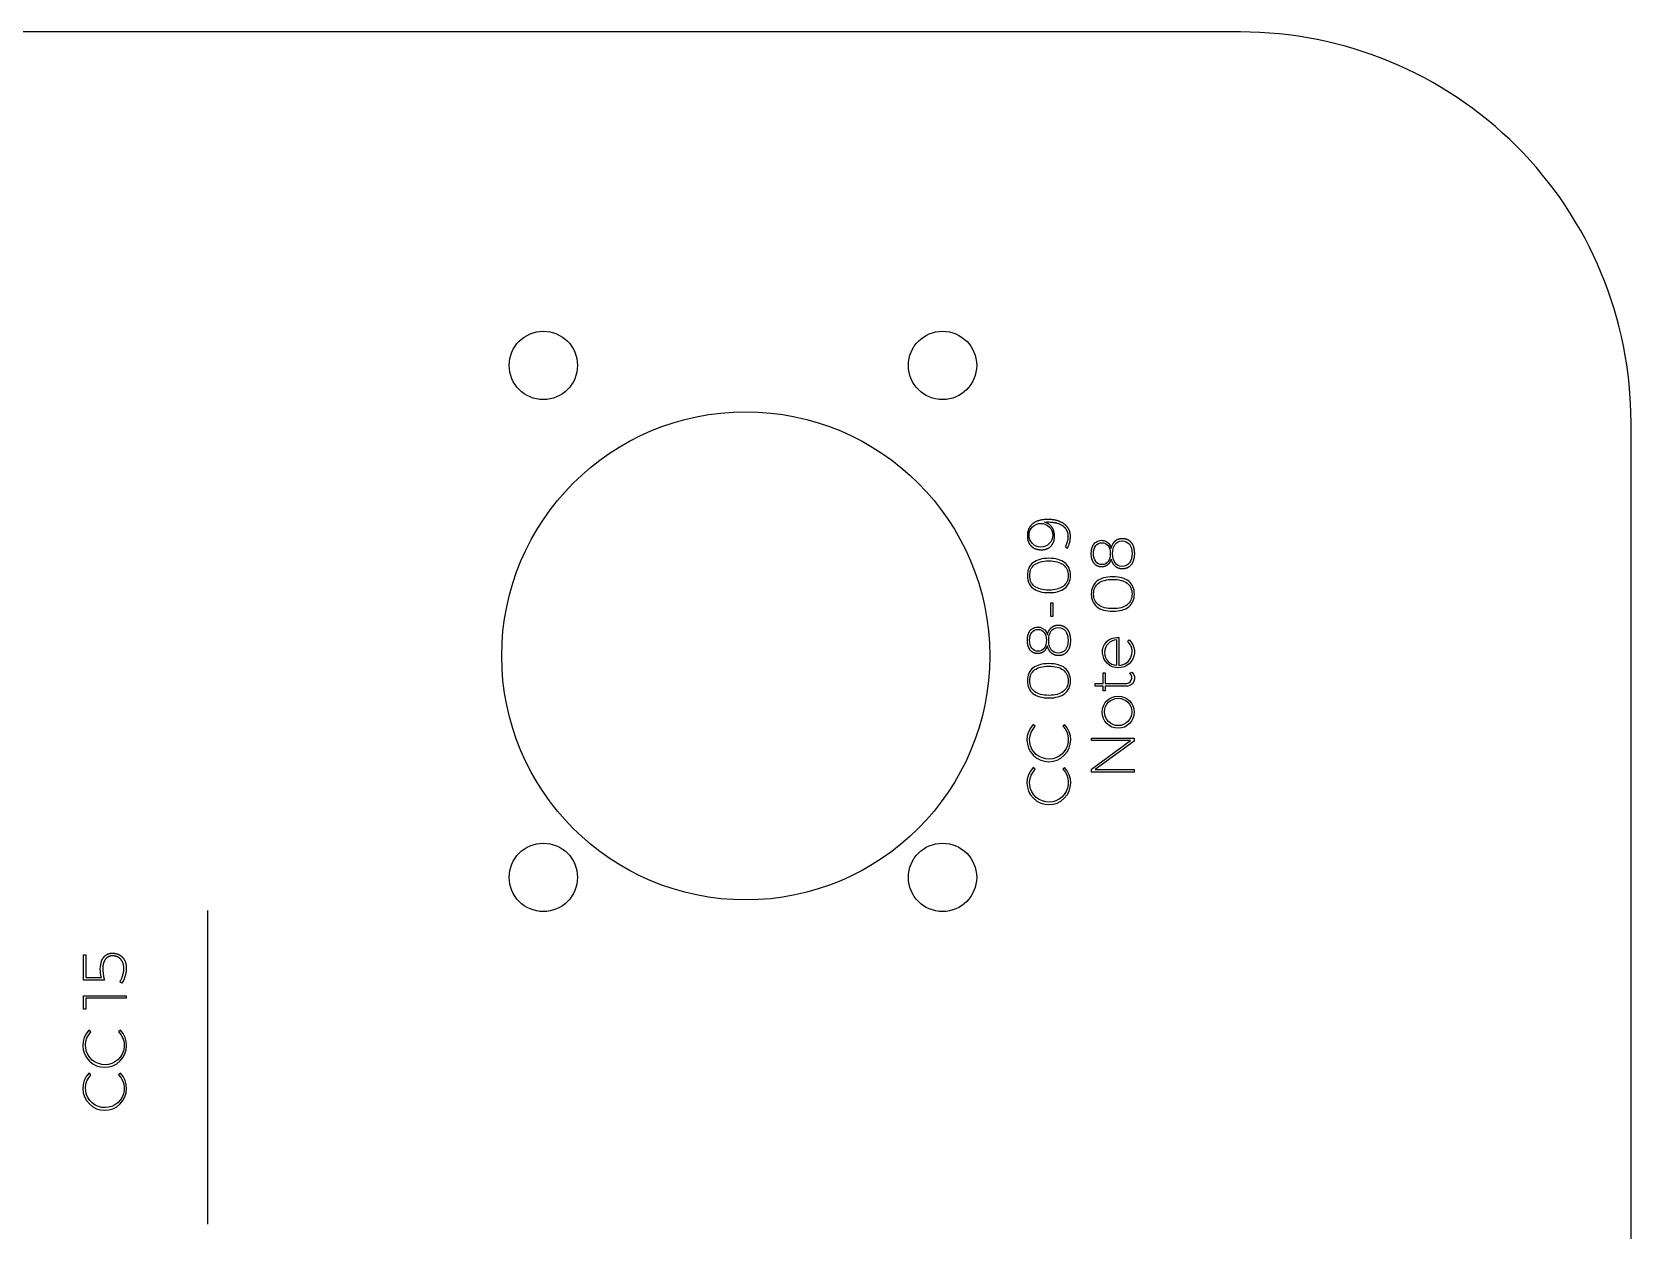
# Model space of a CAD drawing. Header units: millimetres. Extents: x 392 to 1349, y 886 to 1236.
# Drawn here: x 1038.9 to 1120.8, y 1153.8 to 1215.2 of the extents above; entities that cross this region are included whole.
import ezdxf

# ---------------------------------------------------------------- set-up
doc = ezdxf.new("R2010")
doc.units = ezdxf.units.MM
doc.header["$MEASUREMENT"] = 0
doc.layers.add('Fab 3$Electronics$CUT3', color=3, linetype='Continuous', true_color=0x00ff00)
doc.layers.add('Fab 3$Electronics$ENGRAVE3', color=25, linetype='Continuous', true_color=0x996633)

msp = doc.modelspace()

# ---------------------------------------------------------------- linework, layer by layer
at = {"layer": 'Fab 3$Electronics$CUT3'}
msp.add_lwpolyline([(977.008, 916.164), (1100.844, 916.164, 0.414214), (1120.844, 936.164), (1120.844, 1195.164, 0.414214), (1100.844, 1215.164), (977.008, 1215.164, 0.414214), (957.008, 1195.164), (957.008, 1188.164, 0.414214), (967.008, 1178.164, -0.414214), (977.008, 1168.164), (977.008, 963.164, -0.414214), (967.008, 953.164, 0.414214), (957.008, 943.164), (957.008, 936.164, 0.414214)], format="xyb", close=True, dxfattribs=at)
msp.add_lwpolyline([(977.008, 916.164), (1100.844, 916.164, 0.414214), (1120.844, 936.164), (1120.844, 1195.164, 0.414214), (1100.844, 1215.164), (977.008, 1215.164, 0.414214), (957.008, 1195.164), (957.008, 1188.164, 0.414214), (967.008, 1178.164, -0.414214), (977.008, 1168.164), (977.008, 963.164, -0.414214), (967.008, 953.164, 0.414214), (957.008, 943.164), (957.008, 936.164, 0.414214)], format="xyb", close=True, dxfattribs=at)
for centre, radius in [((1065.122, 1198.089), 1.75), ((1085.572, 1198.089), 1.75), ((1075.491, 1183.212), 12.5), ((1065.122, 1171.869), 1.75), ((1085.572, 1171.869), 1.75)]:
    msp.add_circle(centre, radius, dxfattribs=at)
at = {"layer": 'Fab 3$Electronics$ENGRAVE3'}
msp.add_line((1047.919, 1170.163), (1047.919, 1154.105), dxfattribs=at)
for points in [[(1091.966, 1189.046), (1091.869, 1188.79), (1091.979, 1188.733), (1091.996, 1188.768), (1092.011, 1188.803), (1092.026, 1188.839), (1092.04, 1188.876), (1092.053, 1188.913), (1092.065, 1188.951), (1092.076, 1188.99), (1092.087, 1189.029), (1092.096, 1189.068), (1092.104, 1189.107), (1092.111, 1189.145), (1092.116, 1189.183), (1092.12, 1189.22), (1092.123, 1189.256), (1092.125, 1189.292), (1092.126, 1189.328), (1092.125, 1189.361), (1092.125, 1189.377), (1092.124, 1189.393), (1092.122, 1189.409), (1092.121, 1189.425), (1092.119, 1189.441), (1092.117, 1189.457), (1092.114, 1189.472), (1092.112, 1189.487), (1092.109, 1189.503), (1092.106, 1189.518), (1092.102, 1189.533), (1092.098, 1189.547), (1092.094, 1189.562), (1092.09, 1189.577), (1092.085, 1189.591), (1092.08, 1189.605), (1092.075, 1189.619), (1092.07, 1189.633), (1092.064, 1189.647), (1092.058, 1189.661), (1092.051, 1189.675), (1092.045, 1189.688), (1092.038, 1189.701), (1092.031, 1189.715), (1092.023, 1189.728), (1092.016, 1189.741), (1092.008, 1189.753), (1091.999, 1189.766), (1091.991, 1189.779), (1091.982, 1189.791), (1091.973, 1189.803), (1091.963, 1189.815), (1091.954, 1189.827), (1091.944, 1189.839), (1091.934, 1189.85), (1091.924, 1189.862), (1091.913, 1189.873), (1091.902, 1189.884), (1091.892, 1189.895), (1091.88, 1189.905), (1091.869, 1189.916), (1091.857, 1189.926), (1091.845, 1189.936), (1091.833, 1189.946), (1091.821, 1189.956), (1091.808, 1189.965), (1091.795, 1189.974), (1091.782, 1189.984), (1091.756, 1190.001), (1091.728, 1190.018), (1091.699, 1190.035), (1091.669, 1190.05), (1091.639, 1190.065), (1091.607, 1190.08), (1091.575, 1190.093), (1091.542, 1190.106), (1091.508, 1190.118), (1091.474, 1190.129), (1091.438, 1190.139), (1091.403, 1190.148), (1091.366, 1190.157), (1091.329, 1190.165), (1091.291, 1190.172), (1091.253, 1190.178), (1091.213, 1190.183), (1091.174, 1190.188), (1091.133, 1190.191), (1091.092, 1190.194), (1091.05, 1190.196), (1091.008, 1190.197), (1090.965, 1190.198), (1090.903, 1190.197), (1090.843, 1190.194), (1090.784, 1190.19), (1090.727, 1190.184), (1090.7, 1190.181), (1090.673, 1190.176), (1090.646, 1190.172), (1090.62, 1190.167), (1090.594, 1190.162), (1090.569, 1190.156), (1090.544, 1190.15), (1090.519, 1190.143), (1090.495, 1190.136), (1090.472, 1190.129), (1090.449, 1190.121), (1090.426, 1190.112), (1090.404, 1190.104), (1090.382, 1190.094), (1090.361, 1190.085), (1090.34, 1190.075), (1090.32, 1190.064), (1090.3, 1190.053), (1090.281, 1190.042), (1090.262, 1190.03), (1090.243, 1190.018), (1090.225, 1190.005), (1090.207, 1189.992), (1090.19, 1189.979), (1090.174, 1189.965), (1090.158, 1189.951), (1090.142, 1189.936), (1090.127, 1189.921), (1090.112, 1189.906), (1090.098, 1189.89), (1090.085, 1189.875), (1090.072, 1189.858), (1090.059, 1189.842), (1090.048, 1189.825), (1090.036, 1189.807), (1090.025, 1189.79), (1090.015, 1189.772), (1090.005, 1189.754), (1089.996, 1189.735), (1089.987, 1189.716), (1089.979, 1189.697), (1089.971, 1189.677), (1089.964, 1189.657), (1089.958, 1189.637), (1089.952, 1189.616), (1089.946, 1189.595), (1089.941, 1189.573), (1089.937, 1189.552), (1089.933, 1189.53), (1089.929, 1189.507), (1089.926, 1189.484), (1089.924, 1189.461), (1089.922, 1189.438), (1089.921, 1189.414), (1089.92, 1189.39), (1089.92, 1189.365), (1089.92, 1189.345), (1089.92, 1189.325), (1089.921, 1189.305), (1089.923, 1189.285), (1089.924, 1189.266), (1089.926, 1189.247), (1089.929, 1189.228), (1089.931, 1189.209), (1089.935, 1189.191), (1089.938, 1189.173), (1089.942, 1189.155), (1089.946, 1189.138), (1089.951, 1189.12), (1089.956, 1189.103), (1089.961, 1189.087), (1089.967, 1189.07), (1089.973, 1189.054), (1089.979, 1189.038), (1089.986, 1189.022), (1089.994, 1189.007), (1090.001, 1188.991), (1090.009, 1188.976), (1090.017, 1188.962), (1090.026, 1188.947), (1090.035, 1188.933), (1090.045, 1188.919), (1090.054, 1188.906), (1090.065, 1188.892), (1090.075, 1188.879), (1090.086, 1188.866), (1090.097, 1188.854), (1090.109, 1188.841), (1090.121, 1188.829), (1090.133, 1188.818), (1090.146, 1188.806), (1090.158, 1188.795), (1090.171, 1188.785), (1090.185, 1188.775), (1090.198, 1188.765), (1090.212, 1188.756), (1090.226, 1188.747), (1090.241, 1188.738), (1090.256, 1188.73), (1090.271, 1188.722), (1090.286, 1188.715), (1090.301, 1188.708), (1090.317, 1188.701), (1090.333, 1188.695), (1090.349, 1188.689), (1090.366, 1188.683), (1090.383, 1188.678), (1090.4, 1188.673), (1090.417, 1188.669), (1090.435, 1188.665), (1090.453, 1188.661), (1090.471, 1188.658), (1090.49, 1188.655), (1090.509, 1188.653), (1090.528, 1188.65), (1090.547, 1188.649), (1090.566, 1188.647), (1090.586, 1188.646), (1090.606, 1188.646), (1090.627, 1188.646), (1090.647, 1188.646), (1090.666, 1188.646), (1090.685, 1188.647), (1090.704, 1188.649), (1090.723, 1188.65), (1090.742, 1188.652), (1090.76, 1188.655), (1090.778, 1188.657), (1090.796, 1188.66), (1090.813, 1188.664), (1090.83, 1188.668), (1090.847, 1188.672), (1090.863, 1188.676), (1090.88, 1188.681), (1090.896, 1188.687), (1090.912, 1188.692), (1090.927, 1188.698), (1090.942, 1188.705), (1090.957, 1188.711), (1090.972, 1188.718), (1090.987, 1188.726), (1091.001, 1188.734), (1091.015, 1188.742), (1091.028, 1188.75), (1091.042, 1188.759), (1091.055, 1188.769), (1091.067, 1188.778), (1091.08, 1188.788), (1091.092, 1188.799), (1091.104, 1188.809), (1091.116, 1188.82), (1091.128, 1188.832), (1091.139, 1188.844), (1091.15, 1188.856), (1091.16, 1188.868), (1091.17, 1188.881), (1091.18, 1188.893), (1091.189, 1188.906), (1091.198, 1188.92), (1091.207, 1188.933), (1091.215, 1188.947), (1091.223, 1188.962), (1091.231, 1188.976), (1091.238, 1188.991), (1091.245, 1189.006), (1091.252, 1189.021), (1091.258, 1189.036), (1091.264, 1189.052), (1091.269, 1189.068), (1091.274, 1189.084), (1091.279, 1189.101), (1091.284, 1189.118), (1091.288, 1189.135), (1091.291, 1189.152), (1091.295, 1189.17), (1091.298, 1189.188), (1091.3, 1189.206), (1091.303, 1189.224), (1091.305, 1189.243), (1091.306, 1189.262), (1091.307, 1189.281), (1091.308, 1189.301), (1091.309, 1189.32), (1091.309, 1189.34), (1091.309, 1189.375), (1091.307, 1189.409), (1091.304, 1189.443), (1091.302, 1189.459), (1091.3, 1189.475), (1091.298, 1189.491), (1091.296, 1189.507), (1091.293, 1189.523), (1091.29, 1189.538), (1091.286, 1189.554), (1091.283, 1189.569), (1091.279, 1189.584), (1091.275, 1189.599), (1091.27, 1189.613), (1091.265, 1189.628), (1091.261, 1189.642), (1091.255, 1189.656), (1091.25, 1189.67), (1091.244, 1189.683), (1091.238, 1189.697), (1091.232, 1189.71), (1091.225, 1189.723), (1091.218, 1189.736), (1091.211, 1189.749), (1091.204, 1189.761), (1091.196, 1189.774), (1091.188, 1189.786), (1091.18, 1189.798), (1091.171, 1189.81), (1091.163, 1189.821), (1091.154, 1189.833), (1091.145, 1189.844), (1091.135, 1189.855), (1091.126, 1189.865), (1091.116, 1189.876), (1091.106, 1189.886), (1091.096, 1189.896), (1091.086, 1189.906), (1091.075, 1189.915), (1091.064, 1189.924), (1091.053, 1189.933), (1091.042, 1189.942), (1091.031, 1189.95), (1091.019, 1189.958), (1091.007, 1189.966), (1090.995, 1189.974), (1090.983, 1189.981), (1090.97, 1189.989), (1090.958, 1189.996), (1090.945, 1190.002), (1090.932, 1190.009), (1090.918, 1190.015), (1090.905, 1190.021), (1090.891, 1190.027), (1090.877, 1190.032), (1090.863, 1190.038), (1090.849, 1190.043), (1090.834, 1190.047), (1090.82, 1190.052), (1090.805, 1190.056), (1090.79, 1190.06), (1090.838, 1190.064), (1090.887, 1190.067), (1090.935, 1190.069), (1090.984, 1190.07), (1091.043, 1190.069), (1091.1, 1190.066), (1091.156, 1190.063), (1091.21, 1190.057), (1091.262, 1190.05), (1091.313, 1190.042), (1091.338, 1190.037), (1091.362, 1190.032), (1091.386, 1190.026), (1091.41, 1190.02), (1091.433, 1190.014), (1091.456, 1190.007), (1091.478, 1190), (1091.5, 1189.993), (1091.522, 1189.985), (1091.543, 1189.976), (1091.564, 1189.968), (1091.584, 1189.959), (1091.604, 1189.949), (1091.623, 1189.939), (1091.642, 1189.929), (1091.661, 1189.919), (1091.679, 1189.908), (1091.697, 1189.896), (1091.715, 1189.885), (1091.732, 1189.872), (1091.748, 1189.86), (1091.764, 1189.847), (1091.78, 1189.834), (1091.795, 1189.821), (1091.809, 1189.807), (1091.823, 1189.793), (1091.836, 1189.778), (1091.849, 1189.764), (1091.862, 1189.749), (1091.873, 1189.733), (1091.885, 1189.718), (1091.896, 1189.702), (1091.906, 1189.685), (1091.916, 1189.669), (1091.925, 1189.652), (1091.933, 1189.635), (1091.942, 1189.617), (1091.949, 1189.599), (1091.956, 1189.581), (1091.963, 1189.562), (1091.969, 1189.544), (1091.974, 1189.524), (1091.979, 1189.505), (1091.984, 1189.485), (1091.988, 1189.465), (1091.991, 1189.445), (1091.994, 1189.424), (1091.996, 1189.403), (1091.998, 1189.381), (1092, 1189.36), (1092, 1189.338), (1092.001, 1189.315), (1092, 1189.283), (1091.999, 1189.25), (1091.996, 1189.217), (1091.992, 1189.184), (1091.987, 1189.15), (1091.981, 1189.116), (1091.974, 1189.081)], [(1091.121, 1185.228), (1091.121, 1185.926), (1091.228, 1185.926), (1091.228, 1185.228)], [(1093.203, 1178.871), (1093.203, 1179), (1095.39, 1179), (1095.39, 1178.846), (1093.4, 1177.388), (1095.39, 1177.388), (1095.39, 1177.256), (1093.203, 1177.256), (1093.203, 1177.41), (1095.196, 1178.871)], [(1041.562, 1165.113), (1041.562, 1165.801), (1043.75, 1165.801), (1043.75, 1165.673), (1041.691, 1165.673), (1041.691, 1165.113)]]:
    msp.add_lwpolyline(points, close=True, dxfattribs=at)
for points in [[(1093.334, 1188.946, -0.623792), (1094.217, 1188.735), (1094.225, 1188.764), (1094.233, 1188.792), (1094.242, 1188.82), (1094.252, 1188.846), (1094.262, 1188.872), (1094.273, 1188.897), (1094.279, 1188.909), (1094.285, 1188.921), (1094.291, 1188.932), (1094.297, 1188.944), (1094.304, 1188.955), (1094.31, 1188.966), (1094.317, 1188.977), (1094.324, 1188.988), (1094.331, 1188.998), (1094.339, 1189.008), (1094.346, 1189.018), (1094.354, 1189.028), (1094.361, 1189.038), (1094.369, 1189.047), (1094.377, 1189.057), (1094.386, 1189.066), (1094.394, 1189.075), (1094.403, 1189.083), (1094.411, 1189.092), (1094.42, 1189.1), (1094.429, 1189.108), (1094.439, 1189.116), (1094.448, 1189.123), (1094.457, 1189.13), (1094.467, 1189.137), (1094.477, 1189.144), (1094.487, 1189.15), (1094.497, 1189.157), (1094.507, 1189.163), (1094.517, 1189.168), (1094.528, 1189.174), (1094.538, 1189.179), (1094.549, 1189.184), (1094.56, 1189.189), (1094.571, 1189.193), (1094.582, 1189.197), (1094.594, 1189.201), (1094.605, 1189.205), (1094.617, 1189.208), (1094.628, 1189.211), (1094.64, 1189.214), (1094.652, 1189.217), (1094.664, 1189.219), (1094.677, 1189.222), (1094.689, 1189.223), (1094.702, 1189.225), (1094.714, 1189.227), (1094.727, 1189.228), (1094.74, 1189.229), (1094.753, 1189.229), (1094.767, 1189.23), (1094.78, 1189.23), (1094.798, 1189.229), (1094.816, 1189.229), (1094.834, 1189.228), (1094.851, 1189.226), (1094.868, 1189.225), (1094.885, 1189.222), (1094.901, 1189.22), (1094.918, 1189.217), (1094.934, 1189.213), (1094.95, 1189.209), (1094.965, 1189.205), (1094.981, 1189.2), (1094.996, 1189.195), (1095.011, 1189.19), (1095.025, 1189.184), (1095.04, 1189.178), (1095.054, 1189.171), (1095.067, 1189.164), (1095.081, 1189.156), (1095.094, 1189.148), (1095.108, 1189.14), (1095.12, 1189.131), (1095.133, 1189.122), (1095.145, 1189.113), (1095.158, 1189.103), (1095.169, 1189.092), (1095.181, 1189.082), (1095.192, 1189.07), (1095.204, 1189.059), (1095.214, 1189.047), (1095.225, 1189.034), (1095.235, 1189.022), (1095.246, 1189.008), (1095.255, 1188.995), (1095.265, 1188.981), (1095.274, 1188.967), (1095.283, 1188.953), (1095.291, 1188.938), (1095.3, 1188.923), (1095.307, 1188.908), (1095.315, 1188.892), (1095.322, 1188.876), (1095.329, 1188.86), (1095.336, 1188.844), (1095.342, 1188.827), (1095.348, 1188.81), (1095.353, 1188.792), (1095.359, 1188.775), (1095.364, 1188.757), (1095.368, 1188.738), (1095.373, 1188.72), (1095.377, 1188.701), (1095.38, 1188.682), (1095.384, 1188.662), (1095.387, 1188.642), (1095.39, 1188.622), (1095.394, 1188.581), (1095.397, 1188.539), (1095.399, 1188.495), (1095.4, 1188.45), (1095.399, 1188.405), (1095.397, 1188.361), (1095.394, 1188.319), (1095.39, 1188.277), (1095.387, 1188.257), (1095.384, 1188.237), (1095.38, 1188.217), (1095.377, 1188.198), (1095.373, 1188.179), (1095.368, 1188.16), (1095.364, 1188.142), (1095.359, 1188.124), (1095.353, 1188.106), (1095.348, 1188.089), (1095.342, 1188.071), (1095.336, 1188.055), (1095.329, 1188.038), (1095.322, 1188.022), (1095.315, 1188.006), (1095.307, 1187.99), (1095.3, 1187.975), (1095.291, 1187.96), (1095.283, 1187.945), (1095.274, 1187.931), (1095.265, 1187.917), (1095.255, 1187.903), (1095.246, 1187.889), (1095.235, 1187.876), (1095.225, 1187.863), (1095.214, 1187.851), (1095.204, 1187.839), (1095.192, 1187.827), (1095.181, 1187.816), (1095.169, 1187.805), (1095.158, 1187.795), (1095.145, 1187.785), (1095.133, 1187.776), (1095.12, 1187.766), (1095.108, 1187.758), (1095.094, 1187.749), (1095.081, 1187.741), (1095.067, 1187.734), (1095.054, 1187.727), (1095.04, 1187.72), (1095.025, 1187.714), (1095.011, 1187.708), (1094.996, 1187.702), (1094.981, 1187.697), (1094.965, 1187.693), (1094.95, 1187.688), (1094.934, 1187.685), (1094.918, 1187.681), (1094.901, 1187.678), (1094.885, 1187.675), (1094.868, 1187.673), (1094.851, 1187.671), (1094.834, 1187.67), (1094.816, 1187.669), (1094.798, 1187.668), (1094.78, 1187.668), (1094.767, 1187.668), (1094.754, 1187.669), (1094.741, 1187.669), (1094.728, 1187.67), (1094.715, 1187.671), (1094.703, 1187.673), (1094.69, 1187.674), (1094.678, 1187.676), (1094.666, 1187.678), (1094.654, 1187.681), (1094.642, 1187.684), (1094.63, 1187.687), (1094.618, 1187.69), (1094.607, 1187.693), (1094.595, 1187.697), (1094.584, 1187.701), (1094.573, 1187.705), (1094.562, 1187.71), (1094.551, 1187.714), (1094.54, 1187.719), (1094.53, 1187.725), (1094.519, 1187.73), (1094.509, 1187.736), (1094.499, 1187.742), (1094.489, 1187.748), (1094.479, 1187.755), (1094.469, 1187.762), (1094.459, 1187.769), (1094.45, 1187.776), (1094.44, 1187.784), (1094.431, 1187.791), (1094.422, 1187.8), (1094.413, 1187.808), (1094.404, 1187.816), (1094.395, 1187.825), (1094.387, 1187.834), (1094.378, 1187.843), (1094.37, 1187.852), (1094.362, 1187.862), (1094.354, 1187.872), (1094.347, 1187.882), (1094.339, 1187.892), (1094.332, 1187.902), (1094.325, 1187.913), (1094.318, 1187.923), (1094.311, 1187.934), (1094.304, 1187.945), (1094.298, 1187.957), (1094.292, 1187.968), (1094.285, 1187.98), (1094.279, 1187.992), (1094.274, 1188.004), (1094.262, 1188.029), (1094.252, 1188.055), (1094.242, 1188.081), (1094.233, 1188.109), (1094.225, 1188.137), (1094.217, 1188.166), (1094.208, 1188.143), (1094.199, 1188.12), (1094.19, 1188.098), (1094.18, 1188.077), (1094.17, 1188.057), (1094.159, 1188.037), (1094.148, 1188.018), (1094.136, 1187.999), (1094.13, 1187.99), (1094.124, 1187.981), (1094.118, 1187.972), (1094.111, 1187.964), (1094.105, 1187.956), (1094.098, 1187.947), (1094.092, 1187.939), (1094.085, 1187.932), (1094.078, 1187.924), (1094.071, 1187.916), (1094.064, 1187.909), (1094.056, 1187.902), (1094.049, 1187.895), (1094.041, 1187.888), (1094.034, 1187.881), (1094.026, 1187.875), (1094.018, 1187.868), (1094.01, 1187.862), (1094.002, 1187.856), (1093.994, 1187.85), (1093.986, 1187.845), (1093.977, 1187.84), (1093.969, 1187.834), (1093.96, 1187.829), (1093.951, 1187.825), (1093.943, 1187.82), (1093.934, 1187.816), (1093.925, 1187.812), (1093.915, 1187.808), (1093.906, 1187.804), (1093.897, 1187.801), (1093.887, 1187.797), (1093.878, 1187.794), (1093.868, 1187.791), (1093.859, 1187.788), (1093.849, 1187.786), (1093.839, 1187.784), (1093.829, 1187.781), (1093.819, 1187.78), (1093.808, 1187.778), (1093.798, 1187.776), (1093.787, 1187.775), (1093.777, 1187.774), (1093.766, 1187.773), (1093.755, 1187.772), (1093.744, 1187.772), (1093.733, 1187.771), (1093.722, 1187.771), (1093.707, 1187.772), (1093.692, 1187.772), (1093.677, 1187.773), (1093.662, 1187.774), (1093.648, 1187.776), (1093.633, 1187.778), (1093.619, 1187.78), (1093.605, 1187.783), (1093.592, 1187.786), (1093.578, 1187.789), (1093.565, 1187.793), (1093.552, 1187.797), (1093.539, 1187.801), (1093.526, 1187.806), (1093.514, 1187.811), (1093.502, 1187.817), (1093.49, 1187.823), (1093.478, 1187.829), (1093.466, 1187.835), (1093.455, 1187.842), (1093.444, 1187.85), (1093.433, 1187.857), (1093.422, 1187.865), (1093.411, 1187.873), (1093.401, 1187.882), (1093.391, 1187.891), (1093.381, 1187.901), (1093.371, 1187.91), (1093.362, 1187.92), (1093.352, 1187.931), (1093.343, 1187.942), (1093.334, 1187.953), (1093.326, 1187.964), (1093.317, 1187.976), (1093.309, 1187.988), (1093.301, 1188), (1093.294, 1188.013), (1093.286, 1188.026), (1093.279, 1188.039), (1093.273, 1188.052), (1093.266, 1188.066), (1093.26, 1188.079), (1093.254, 1188.094), (1093.249, 1188.108), (1093.243, 1188.123), (1093.238, 1188.137), (1093.233, 1188.153), (1093.229, 1188.168), (1093.224, 1188.184), (1093.22, 1188.2), (1093.217, 1188.216), (1093.213, 1188.232), (1093.21, 1188.249), (1093.207, 1188.266), (1093.205, 1188.283), (1093.202, 1188.301), (1093.198, 1188.337), (1093.196, 1188.374), (1093.194, 1188.411), (1093.194, 1188.45), (1093.194, 1188.489), (1093.196, 1188.527), (1093.198, 1188.564), (1093.202, 1188.6), (1093.205, 1188.617), (1093.207, 1188.635), (1093.21, 1188.652), (1093.213, 1188.668), (1093.217, 1188.685), (1093.22, 1188.701), (1093.224, 1188.717), (1093.229, 1188.732), (1093.233, 1188.748), (1093.238, 1188.763), (1093.243, 1188.778), (1093.249, 1188.792), (1093.254, 1188.807), (1093.26, 1188.821), (1093.266, 1188.834), (1093.273, 1188.848), (1093.279, 1188.861), (1093.286, 1188.874), (1093.294, 1188.887), (1093.301, 1188.899), (1093.309, 1188.912), (1093.317, 1188.923), (1093.326, 1188.935)], [(1090.06, 1184.504, -0.623792), (1090.943, 1184.293), (1090.951, 1184.322), (1090.959, 1184.35), (1090.968, 1184.377), (1090.978, 1184.403), (1090.988, 1184.429), (1090.999, 1184.454), (1091.005, 1184.466), (1091.011, 1184.478), (1091.017, 1184.49), (1091.024, 1184.501), (1091.03, 1184.512), (1091.037, 1184.523), (1091.043, 1184.534), (1091.05, 1184.545), (1091.057, 1184.555), (1091.065, 1184.566), (1091.072, 1184.576), (1091.08, 1184.586), (1091.087, 1184.595), (1091.095, 1184.605), (1091.103, 1184.614), (1091.112, 1184.623), (1091.12, 1184.632), (1091.129, 1184.641), (1091.137, 1184.649), (1091.146, 1184.657), (1091.155, 1184.665), (1091.165, 1184.673), (1091.174, 1184.68), (1091.183, 1184.688), (1091.193, 1184.695), (1091.203, 1184.701), (1091.213, 1184.708), (1091.223, 1184.714), (1091.233, 1184.72), (1091.243, 1184.726), (1091.254, 1184.731), (1091.264, 1184.736), (1091.275, 1184.741), (1091.286, 1184.746), (1091.297, 1184.75), (1091.308, 1184.755), (1091.32, 1184.759), (1091.331, 1184.762), (1091.343, 1184.766), (1091.354, 1184.769), (1091.366, 1184.772), (1091.378, 1184.774), (1091.39, 1184.777), (1091.403, 1184.779), (1091.415, 1184.781), (1091.428, 1184.782), (1091.44, 1184.784), (1091.453, 1184.785), (1091.466, 1184.786), (1091.48, 1184.787), (1091.493, 1184.787), (1091.506, 1184.787), (1091.524, 1184.787), (1091.542, 1184.786), (1091.56, 1184.785), (1091.577, 1184.784), (1091.594, 1184.782), (1091.611, 1184.78), (1091.627, 1184.777), (1091.644, 1184.774), (1091.66, 1184.771), (1091.676, 1184.767), (1091.691, 1184.762), (1091.707, 1184.758), (1091.722, 1184.753), (1091.737, 1184.747), (1091.751, 1184.741), (1091.766, 1184.735), (1091.78, 1184.728), (1091.794, 1184.721), (1091.807, 1184.714), (1091.821, 1184.706), (1091.834, 1184.697), (1091.846, 1184.689), (1091.859, 1184.68), (1091.871, 1184.67), (1091.884, 1184.66), (1091.895, 1184.65), (1091.907, 1184.639), (1091.919, 1184.628), (1091.93, 1184.616), (1091.941, 1184.604), (1091.951, 1184.592), (1091.962, 1184.579), (1091.972, 1184.566), (1091.981, 1184.552), (1091.991, 1184.539), (1092, 1184.524), (1092.009, 1184.51), (1092.017, 1184.495), (1092.026, 1184.48), (1092.033, 1184.465), (1092.041, 1184.45), (1092.048, 1184.434), (1092.055, 1184.418), (1092.062, 1184.401), (1092.068, 1184.384), (1092.074, 1184.367), (1092.079, 1184.35), (1092.085, 1184.332), (1092.09, 1184.314), (1092.094, 1184.296), (1092.099, 1184.277), (1092.103, 1184.258), (1092.106, 1184.239), (1092.11, 1184.22), (1092.113, 1184.2), (1092.116, 1184.18), (1092.12, 1184.138), (1092.123, 1184.096), (1092.125, 1184.053), (1092.126, 1184.008), (1092.125, 1183.963), (1092.123, 1183.919), (1092.12, 1183.876), (1092.116, 1183.835), (1092.113, 1183.814), (1092.11, 1183.794), (1092.106, 1183.775), (1092.103, 1183.755), (1092.099, 1183.736), (1092.094, 1183.718), (1092.09, 1183.699), (1092.085, 1183.681), (1092.079, 1183.663), (1092.074, 1183.646), (1092.068, 1183.629), (1092.062, 1183.612), (1092.055, 1183.595), (1092.048, 1183.579), (1092.041, 1183.563), (1092.033, 1183.547), (1092.026, 1183.532), (1092.017, 1183.517), (1092.009, 1183.502), (1092, 1183.488), (1091.991, 1183.474), (1091.981, 1183.46), (1091.972, 1183.447), (1091.962, 1183.434), (1091.951, 1183.421), (1091.941, 1183.408), (1091.93, 1183.396), (1091.919, 1183.385), (1091.907, 1183.374), (1091.895, 1183.363), (1091.884, 1183.352), (1091.871, 1183.343), (1091.859, 1183.333), (1091.846, 1183.324), (1091.834, 1183.315), (1091.821, 1183.307), (1091.807, 1183.299), (1091.794, 1183.291), (1091.78, 1183.284), (1091.766, 1183.277), (1091.751, 1183.271), (1091.737, 1183.265), (1091.722, 1183.26), (1091.707, 1183.255), (1091.691, 1183.25), (1091.676, 1183.246), (1091.66, 1183.242), (1091.644, 1183.238), (1091.627, 1183.235), (1091.611, 1183.233), (1091.594, 1183.231), (1091.577, 1183.229), (1091.56, 1183.227), (1091.542, 1183.226), (1091.524, 1183.226), (1091.506, 1183.225), (1091.493, 1183.226), (1091.48, 1183.226), (1091.467, 1183.227), (1091.454, 1183.227), (1091.441, 1183.229), (1091.429, 1183.23), (1091.416, 1183.232), (1091.404, 1183.234), (1091.392, 1183.236), (1091.38, 1183.238), (1091.368, 1183.241), (1091.356, 1183.244), (1091.344, 1183.247), (1091.333, 1183.251), (1091.322, 1183.254), (1091.31, 1183.258), (1091.299, 1183.263), (1091.288, 1183.267), (1091.277, 1183.272), (1091.267, 1183.277), (1091.256, 1183.282), (1091.245, 1183.288), (1091.235, 1183.293), (1091.225, 1183.299), (1091.215, 1183.306), (1091.205, 1183.312), (1091.195, 1183.319), (1091.185, 1183.326), (1091.176, 1183.333), (1091.166, 1183.341), (1091.157, 1183.349), (1091.148, 1183.357), (1091.139, 1183.365), (1091.13, 1183.374), (1091.121, 1183.382), (1091.113, 1183.391), (1091.105, 1183.4), (1091.096, 1183.41), (1091.088, 1183.419), (1091.081, 1183.429), (1091.073, 1183.439), (1091.065, 1183.449), (1091.058, 1183.459), (1091.051, 1183.47), (1091.044, 1183.481), (1091.037, 1183.492), (1091.03, 1183.503), (1091.024, 1183.514), (1091.018, 1183.526), (1091.011, 1183.537), (1091.005, 1183.549), (1091, 1183.562), (1090.988, 1183.586), (1090.978, 1183.612), (1090.968, 1183.639), (1090.959, 1183.666), (1090.951, 1183.694), (1090.943, 1183.723), (1090.934, 1183.7), (1090.926, 1183.677), (1090.916, 1183.656), (1090.906, 1183.634), (1090.896, 1183.614), (1090.885, 1183.594), (1090.874, 1183.575), (1090.862, 1183.556), (1090.856, 1183.547), (1090.85, 1183.539), (1090.844, 1183.53), (1090.838, 1183.521), (1090.831, 1183.513), (1090.824, 1183.505), (1090.818, 1183.497), (1090.811, 1183.489), (1090.804, 1183.481), (1090.797, 1183.474), (1090.79, 1183.466), (1090.782, 1183.459), (1090.775, 1183.452), (1090.767, 1183.445), (1090.76, 1183.439), (1090.752, 1183.432), (1090.744, 1183.426), (1090.736, 1183.419), (1090.728, 1183.414), (1090.72, 1183.408), (1090.712, 1183.402), (1090.703, 1183.397), (1090.695, 1183.392), (1090.686, 1183.387), (1090.677, 1183.382), (1090.669, 1183.378), (1090.66, 1183.373), (1090.651, 1183.369), (1090.642, 1183.365), (1090.632, 1183.361), (1090.623, 1183.358), (1090.614, 1183.355), (1090.604, 1183.351), (1090.594, 1183.348), (1090.585, 1183.346), (1090.575, 1183.343), (1090.565, 1183.341), (1090.555, 1183.339), (1090.545, 1183.337), (1090.534, 1183.335), (1090.524, 1183.334), (1090.513, 1183.332), (1090.503, 1183.331), (1090.492, 1183.33), (1090.481, 1183.33), (1090.471, 1183.329), (1090.46, 1183.329), (1090.448, 1183.329), (1090.433, 1183.329), (1090.418, 1183.329), (1090.403, 1183.33), (1090.388, 1183.332), (1090.374, 1183.333), (1090.359, 1183.335), (1090.345, 1183.337), (1090.332, 1183.34), (1090.318, 1183.343), (1090.304, 1183.346), (1090.291, 1183.35), (1090.278, 1183.354), (1090.265, 1183.359), (1090.253, 1183.363), (1090.24, 1183.369), (1090.228, 1183.374), (1090.216, 1183.38), (1090.204, 1183.386), (1090.192, 1183.393), (1090.181, 1183.4), (1090.17, 1183.407), (1090.159, 1183.415), (1090.148, 1183.422), (1090.137, 1183.431), (1090.127, 1183.44), (1090.117, 1183.449), (1090.107, 1183.458), (1090.097, 1183.468), (1090.088, 1183.478), (1090.078, 1183.488), (1090.069, 1183.499), (1090.06, 1183.51), (1090.052, 1183.522), (1090.043, 1183.533), (1090.035, 1183.545), (1090.027, 1183.558), (1090.02, 1183.57), (1090.013, 1183.583), (1090.006, 1183.596), (1089.999, 1183.609), (1089.992, 1183.623), (1089.986, 1183.637), (1089.98, 1183.651), (1089.975, 1183.665), (1089.969, 1183.68), (1089.964, 1183.695), (1089.959, 1183.71), (1089.955, 1183.725), (1089.951, 1183.741), (1089.947, 1183.757), (1089.943, 1183.773), (1089.939, 1183.79), (1089.936, 1183.806), (1089.933, 1183.823), (1089.931, 1183.841), (1089.928, 1183.858), (1089.925, 1183.894), (1089.922, 1183.931), (1089.92, 1183.969), (1089.92, 1184.008), (1089.92, 1184.047), (1089.922, 1184.085), (1089.925, 1184.122), (1089.928, 1184.157), (1089.931, 1184.175), (1089.933, 1184.192), (1089.936, 1184.209), (1089.939, 1184.226), (1089.943, 1184.242), (1089.947, 1184.258), (1089.951, 1184.274), (1089.955, 1184.29), (1089.959, 1184.305), (1089.964, 1184.32), (1089.969, 1184.335), (1089.975, 1184.35), (1089.98, 1184.364), (1089.986, 1184.378), (1089.992, 1184.392), (1089.999, 1184.405), (1090.006, 1184.419), (1090.013, 1184.432), (1090.02, 1184.444), (1090.027, 1184.457), (1090.035, 1184.469), (1090.043, 1184.481), (1090.052, 1184.492)], [(1093.865, 1183.802, -0.26868), (1094.611, 1184.151), (1094.611, 1182.727, 0.675793), (1095.049, 1183.95), (1095.134, 1184.025, -2.057104)], [(1094.495, 1184.032, 0.952108), (1094.495, 1182.73)], [(1095.278, 1182.376, -0.750475), (1094.94, 1181.666), (1093.913, 1181.666), (1093.913, 1181.428), (1093.801, 1181.428), (1093.801, 1181.666), (1093.397, 1181.666), (1093.397, 1181.791), (1093.801, 1181.791), (1093.801, 1182.345), (1093.913, 1182.345), (1093.913, 1181.791), (1094.924, 1181.791, 0.724121), (1095.171, 1182.326)], [(1090.11, 1179.298), (1090.311, 1179.614), (1090.211, 1179.692, 2.359226), (1091.822, 1179.695), (1091.732, 1179.614, -1.864699)], [(1090.11, 1177.098), (1090.311, 1177.414), (1090.211, 1177.492, 2.359226), (1091.822, 1177.495), (1091.732, 1177.414, -1.864699)], [(1042.501, 1167.619), (1042.511, 1167.641), (1042.522, 1167.662), (1042.533, 1167.682), (1042.544, 1167.702), (1042.556, 1167.721), (1042.569, 1167.739), (1042.582, 1167.757), (1042.588, 1167.766), (1042.595, 1167.775), (1042.602, 1167.783), (1042.609, 1167.791), (1042.616, 1167.799), (1042.623, 1167.807), (1042.631, 1167.815), (1042.638, 1167.822), (1042.646, 1167.83), (1042.654, 1167.837), (1042.662, 1167.844), (1042.67, 1167.851), (1042.678, 1167.858), (1042.686, 1167.865), (1042.694, 1167.871), (1042.703, 1167.878), (1042.712, 1167.884), (1042.72, 1167.89), (1042.729, 1167.896), (1042.738, 1167.901), (1042.747, 1167.907), (1042.756, 1167.912), (1042.765, 1167.917), (1042.775, 1167.922), (1042.784, 1167.927), (1042.793, 1167.932), (1042.803, 1167.936), (1042.813, 1167.94), (1042.822, 1167.944), (1042.832, 1167.948), (1042.842, 1167.952), (1042.852, 1167.955), (1042.862, 1167.958), (1042.872, 1167.962), (1042.882, 1167.964), (1042.893, 1167.967), (1042.903, 1167.97), (1042.913, 1167.972), (1042.924, 1167.974), (1042.935, 1167.976), (1042.945, 1167.978), (1042.956, 1167.979), (1042.967, 1167.981), (1042.978, 1167.982), (1043, 1167.984), (1043.023, 1167.985), (1043.046, 1167.985), (1043.072, 1167.985), (1043.098, 1167.984), (1043.124, 1167.982), (1043.149, 1167.979), (1043.174, 1167.976), (1043.198, 1167.972), (1043.222, 1167.967), (1043.246, 1167.961), (1043.269, 1167.955), (1043.281, 1167.951), (1043.292, 1167.947), (1043.304, 1167.944), (1043.315, 1167.94), (1043.326, 1167.935), (1043.337, 1167.931), (1043.348, 1167.926), (1043.359, 1167.921), (1043.369, 1167.916), (1043.38, 1167.911), (1043.39, 1167.906), (1043.401, 1167.9), (1043.411, 1167.894), (1043.421, 1167.888), (1043.431, 1167.882), (1043.441, 1167.876), (1043.451, 1167.869), (1043.461, 1167.863), (1043.47, 1167.856), (1043.48, 1167.849), (1043.489, 1167.842), (1043.498, 1167.835), (1043.507, 1167.827), (1043.516, 1167.82), (1043.524, 1167.812), (1043.533, 1167.804), (1043.541, 1167.796), (1043.549, 1167.788), (1043.557, 1167.78), (1043.565, 1167.771), (1043.573, 1167.763), (1043.581, 1167.754), (1043.588, 1167.745), (1043.595, 1167.736), (1043.603, 1167.727), (1043.61, 1167.717), (1043.616, 1167.708), (1043.623, 1167.698), (1043.63, 1167.688), (1043.636, 1167.678), (1043.649, 1167.658), (1043.66, 1167.636), (1043.672, 1167.615), (1043.682, 1167.592), (1043.692, 1167.569), (1043.701, 1167.546), (1043.71, 1167.522), (1043.718, 1167.498), (1043.725, 1167.473), (1043.732, 1167.448), (1043.737, 1167.422), (1043.743, 1167.396), (1043.747, 1167.37), (1043.751, 1167.343), (1043.754, 1167.315), (1043.756, 1167.287), (1043.758, 1167.258), (1043.759, 1167.229), (1043.759, 1167.2), (1043.759, 1167.178), (1043.758, 1167.155), (1043.757, 1167.132), (1043.755, 1167.109), (1043.753, 1167.086), (1043.751, 1167.063), (1043.748, 1167.039), (1043.744, 1167.016), (1043.74, 1166.992), (1043.735, 1166.968), (1043.725, 1166.919), (1043.713, 1166.87), (1043.698, 1166.82), (1043.682, 1166.77), (1043.665, 1166.721), (1043.647, 1166.674), (1043.627, 1166.628), (1043.607, 1166.583), (1043.585, 1166.539), (1043.562, 1166.496), (1043.537, 1166.455), (1043.424, 1166.515), (1043.436, 1166.533), (1043.447, 1166.552), (1043.458, 1166.571), (1043.469, 1166.59), (1043.479, 1166.61), (1043.49, 1166.63), (1043.509, 1166.671), (1043.527, 1166.713), (1043.544, 1166.756), (1043.56, 1166.801), (1043.575, 1166.846), (1043.588, 1166.892), (1043.599, 1166.937), (1043.609, 1166.982), (1043.613, 1167.004), (1043.617, 1167.025), (1043.62, 1167.047), (1043.623, 1167.069), (1043.625, 1167.09), (1043.627, 1167.111), (1043.629, 1167.132), (1043.63, 1167.153), (1043.631, 1167.173), (1043.631, 1167.194), (1043.63, 1167.23), (1043.63, 1167.248), (1043.629, 1167.266), (1043.627, 1167.284), (1043.625, 1167.301), (1043.623, 1167.318), (1043.621, 1167.335), (1043.619, 1167.351), (1043.616, 1167.368), (1043.612, 1167.384), (1043.609, 1167.4), (1043.605, 1167.416), (1043.601, 1167.431), (1043.597, 1167.446), (1043.592, 1167.461), (1043.587, 1167.476), (1043.581, 1167.49), (1043.576, 1167.505), (1043.57, 1167.519), (1043.564, 1167.533), (1043.557, 1167.546), (1043.55, 1167.56), (1043.543, 1167.573), (1043.535, 1167.586), (1043.528, 1167.598), (1043.52, 1167.611), (1043.511, 1167.623), (1043.502, 1167.635), (1043.493, 1167.647), (1043.484, 1167.658), (1043.475, 1167.669), (1043.465, 1167.68), (1043.455, 1167.691), (1043.444, 1167.701), (1043.434, 1167.711), (1043.423, 1167.721), (1043.412, 1167.73), (1043.401, 1167.739), (1043.389, 1167.747), (1043.378, 1167.756), (1043.366, 1167.763), (1043.354, 1167.771), (1043.342, 1167.778), (1043.329, 1167.785), (1043.317, 1167.791), (1043.304, 1167.797), (1043.291, 1167.803), (1043.277, 1167.808), (1043.264, 1167.814), (1043.25, 1167.818), (1043.236, 1167.823), (1043.222, 1167.827), (1043.208, 1167.83), (1043.193, 1167.834), (1043.178, 1167.837), (1043.163, 1167.839), (1043.148, 1167.841), (1043.132, 1167.843), (1043.117, 1167.845), (1043.101, 1167.846), (1043.085, 1167.847), (1043.069, 1167.848), (1043.052, 1167.848), (1043.038, 1167.848), (1043.024, 1167.847), (1043.01, 1167.846), (1042.996, 1167.845), (1042.983, 1167.843), (1042.97, 1167.841), (1042.957, 1167.839), (1042.944, 1167.837), (1042.931, 1167.834), (1042.918, 1167.83), (1042.906, 1167.827), (1042.894, 1167.823), (1042.882, 1167.819), (1042.87, 1167.814), (1042.858, 1167.809), (1042.847, 1167.803), (1042.835, 1167.798), (1042.824, 1167.792), (1042.813, 1167.785), (1042.803, 1167.779), (1042.792, 1167.772), (1042.782, 1167.764), (1042.771, 1167.756), (1042.761, 1167.748), (1042.751, 1167.74), (1042.742, 1167.731), (1042.732, 1167.722), (1042.723, 1167.712), (1042.714, 1167.702), (1042.705, 1167.692), (1042.696, 1167.682), (1042.687, 1167.671), (1042.679, 1167.66), (1042.671, 1167.648), (1042.663, 1167.637), (1042.656, 1167.625), (1042.648, 1167.613), (1042.641, 1167.6), (1042.634, 1167.587), (1042.628, 1167.575), (1042.622, 1167.561), (1042.616, 1167.548), (1042.61, 1167.534), (1042.604, 1167.52), (1042.599, 1167.506), (1042.594, 1167.492), (1042.59, 1167.477), (1042.585, 1167.462), (1042.581, 1167.447), (1042.577, 1167.432), (1042.574, 1167.416), (1042.57, 1167.4), (1042.567, 1167.384), (1042.565, 1167.368), (1042.562, 1167.351), (1042.56, 1167.334), (1042.556, 1167.3), (1042.553, 1167.264), (1042.552, 1167.228), (1042.551, 1167.191), (1042.552, 1167.16), (1042.553, 1167.128), (1042.555, 1167.095), (1042.558, 1167.06), (1042.565, 1166.986), (1042.576, 1166.906), (1042.59, 1166.825), (1042.597, 1166.786), (1042.605, 1166.748), (1042.614, 1166.712), (1042.623, 1166.676), (1042.632, 1166.642), (1042.642, 1166.608), (1041.562, 1166.608), (1041.562, 1167.898), (1041.691, 1167.898), (1041.691, 1166.734), (1042.486, 1166.734, -0.150621)], [(1041.744, 1163.645), (1041.944, 1163.961), (1041.844, 1164.039, 2.359226), (1043.456, 1164.042), (1043.365, 1163.961, -1.864699)], [(1041.744, 1161.445), (1041.944, 1161.761), (1041.844, 1161.839, 2.359226), (1043.456, 1161.842), (1043.365, 1161.761, -1.864699)]]:
    msp.add_lwpolyline(points, format="xyb", close=True, dxfattribs=at)
for centre, radius in [((1090.611, 1189.389), 0.607), ((1094.571, 1180.325), 0.824), ((1094.572, 1180.339), 0.7)]:
    msp.add_circle(centre, radius, dxfattribs=at)
for points in [[(1093.42, 1188.04), (1093.497, 1187.94), (1093.601, 1187.89), (1093.735, 1187.89), (1093.868, 1187.89), (1093.974, 1187.94), (1094.051, 1188.04), (1094.128, 1188.141), (1094.167, 1188.277), (1094.167, 1188.45), (1094.167, 1188.624), (1094.129, 1188.76), (1094.053, 1188.859), (1093.976, 1188.958), (1093.871, 1189.007), (1093.735, 1189.007), (1093.601, 1189.007), (1093.497, 1188.958), (1093.42, 1188.859), (1093.344, 1188.76), (1093.306, 1188.624), (1093.306, 1188.45), (1093.306, 1188.277), (1093.344, 1188.141), (1093.42, 1188.04)], [(1094.416, 1187.969), (1094.502, 1187.852), (1094.62, 1187.793), (1094.768, 1187.793), (1094.928, 1187.793), (1095.054, 1187.852), (1095.145, 1187.969), (1095.235, 1188.085), (1095.281, 1188.246), (1095.281, 1188.45), (1095.281, 1188.653), (1095.235, 1188.812), (1095.145, 1188.929), (1095.054, 1189.046), (1094.929, 1189.105), (1094.771, 1189.105), (1094.621, 1189.105), (1094.502, 1189.046), (1094.416, 1188.929), (1094.329, 1188.812), (1094.286, 1188.652), (1094.286, 1188.447), (1094.286, 1188.245), (1094.329, 1188.085), (1094.416, 1187.969)], [(1090.204, 1187.981), (1090.394, 1188.132), (1090.666, 1188.208), (1091.021, 1188.208), (1091.376, 1188.208), (1091.649, 1188.132), (1091.84, 1187.981), (1092.03, 1187.829), (1092.126, 1187.612), (1092.126, 1187.328), (1092.126, 1187.046), (1092.03, 1186.83), (1091.84, 1186.677), (1091.649, 1186.525), (1091.376, 1186.449), (1091.021, 1186.449), (1090.669, 1186.449), (1090.397, 1186.525), (1090.206, 1186.677), (1090.015, 1186.83), (1089.92, 1187.046), (1089.92, 1187.328), (1089.92, 1187.612), (1090.015, 1187.829), (1090.204, 1187.981)], [(1090.29, 1186.773), (1090.458, 1186.644), (1090.702, 1186.58), (1091.021, 1186.58), (1091.34, 1186.58), (1091.584, 1186.644), (1091.753, 1186.773), (1091.922, 1186.901), (1092.007, 1187.086), (1092.007, 1187.328), (1092.007, 1187.57), (1091.922, 1187.755), (1091.753, 1187.884), (1091.584, 1188.012), (1091.34, 1188.076), (1091.021, 1188.076), (1090.702, 1188.076), (1090.458, 1188.012), (1090.29, 1187.884), (1090.122, 1187.755), (1090.039, 1187.57), (1090.039, 1187.328), (1090.039, 1187.086), (1090.122, 1186.901), (1090.29, 1186.773)], [(1093.478, 1187.031), (1093.668, 1187.183), (1093.94, 1187.258), (1094.295, 1187.258), (1094.65, 1187.258), (1094.923, 1187.183), (1095.113, 1187.031), (1095.304, 1186.88), (1095.4, 1186.662), (1095.4, 1186.379), (1095.4, 1186.097), (1095.304, 1185.88), (1095.113, 1185.728), (1094.923, 1185.576), (1094.65, 1185.499), (1094.295, 1185.499), (1093.943, 1185.499), (1093.671, 1185.576), (1093.48, 1185.728), (1093.289, 1185.88), (1093.194, 1186.097), (1093.194, 1186.379), (1093.194, 1186.662), (1093.288, 1186.88), (1093.478, 1187.031)], [(1093.564, 1185.823), (1093.732, 1185.695), (1093.976, 1185.631), (1094.295, 1185.631), (1094.614, 1185.631), (1094.858, 1185.695), (1095.027, 1185.823), (1095.196, 1185.952), (1095.281, 1186.137), (1095.281, 1186.379), (1095.281, 1186.621), (1095.196, 1186.806), (1095.027, 1186.934), (1094.858, 1187.063), (1094.614, 1187.127), (1094.295, 1187.127), (1093.976, 1187.127), (1093.732, 1187.063), (1093.564, 1186.934), (1093.396, 1186.806), (1093.312, 1186.621), (1093.312, 1186.379), (1093.312, 1186.137), (1093.396, 1185.952), (1093.564, 1185.823)], [(1090.146, 1183.598), (1090.223, 1183.498), (1090.327, 1183.448), (1090.461, 1183.448), (1090.595, 1183.448), (1090.7, 1183.498), (1090.777, 1183.598), (1090.854, 1183.698), (1090.893, 1183.835), (1090.893, 1184.008), (1090.893, 1184.181), (1090.855, 1184.317), (1090.779, 1184.416), (1090.702, 1184.515), (1090.597, 1184.565), (1090.461, 1184.565), (1090.327, 1184.565), (1090.223, 1184.515), (1090.146, 1184.416), (1090.07, 1184.317), (1090.032, 1184.181), (1090.032, 1184.008), (1090.032, 1183.835), (1090.07, 1183.698), (1090.146, 1183.598)], [(1091.142, 1183.526), (1091.228, 1183.409), (1091.346, 1183.351), (1091.494, 1183.351), (1091.654, 1183.351), (1091.78, 1183.409), (1091.871, 1183.526), (1091.962, 1183.643), (1092.007, 1183.803), (1092.007, 1184.008), (1092.007, 1184.21), (1091.962, 1184.37), (1091.871, 1184.487), (1091.78, 1184.603), (1091.655, 1184.662), (1091.497, 1184.662), (1091.347, 1184.662), (1091.228, 1184.603), (1091.142, 1184.487), (1091.055, 1184.37), (1091.012, 1184.209), (1091.012, 1184.005), (1091.012, 1183.802), (1091.055, 1183.643), (1091.142, 1183.526)], [(1090.204, 1182.589), (1090.394, 1182.74), (1090.666, 1182.815), (1091.021, 1182.815), (1091.376, 1182.815), (1091.649, 1182.74), (1091.84, 1182.589), (1092.03, 1182.437), (1092.126, 1182.22), (1092.126, 1181.936), (1092.126, 1181.654), (1092.03, 1181.437), (1091.84, 1181.285), (1091.649, 1181.133), (1091.376, 1181.057), (1091.021, 1181.057), (1090.669, 1181.057), (1090.397, 1181.133), (1090.206, 1181.285), (1090.015, 1181.437), (1089.92, 1181.654), (1089.92, 1181.936), (1089.92, 1182.22), (1090.015, 1182.437), (1090.204, 1182.589)], [(1090.29, 1181.381), (1090.458, 1181.252), (1090.702, 1181.188), (1091.021, 1181.188), (1091.34, 1181.188), (1091.584, 1181.252), (1091.753, 1181.381), (1091.922, 1181.509), (1092.007, 1181.694), (1092.007, 1181.936), (1092.007, 1182.178), (1091.922, 1182.363), (1091.753, 1182.492), (1091.584, 1182.62), (1091.34, 1182.684), (1091.021, 1182.684), (1090.702, 1182.684), (1090.458, 1182.62), (1090.29, 1182.492), (1090.122, 1182.363), (1090.039, 1182.178), (1090.039, 1181.936), (1090.039, 1181.694), (1090.122, 1181.509), (1090.29, 1181.381)]]:
    msp.add_open_spline(points, degree=3, knots=[0, 0, 0, 0, 1, 1, 1, 2, 2, 2, 3, 3, 3, 4, 4, 4, 5, 5, 5, 6, 6, 6, 7, 7, 7, 8, 8, 8, 8], dxfattribs=at)

doc.saveas('drawing.dxf')
